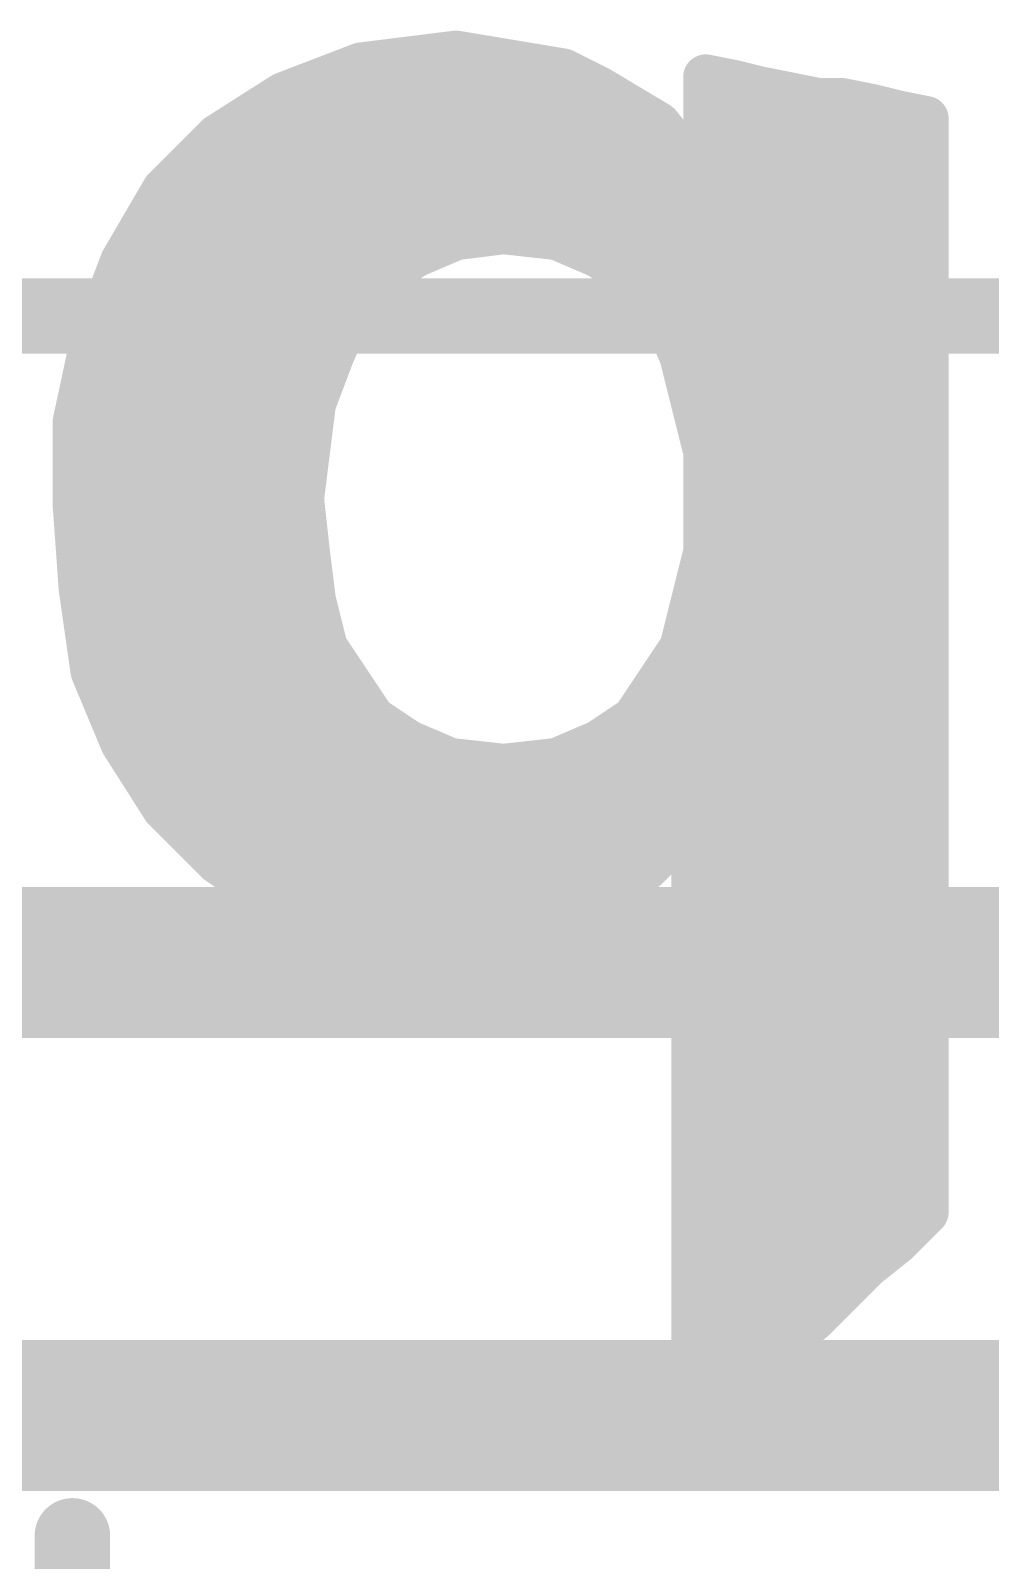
# Model space of a CAD drawing. Extents: x -34 to 73, y -20 to 26.
# Drawn here: x 21.671 to 23.284, y 6.106 to 8.68 of the extents above; entities that cross this region are included whole.
import ezdxf

# ---------------------------------------------------------------- set-up
doc = ezdxf.new("R2010")
doc.units = 0
for name, color, linetype in [('1', 12, 'CONTINUOUS'), ('16', 132, 'CONTINUOUS'), ('21', 41, 'CONTINUOUS'), ('22', 40, 'CONTINUOUS'), ('51', 53, 'CONTINUOUS')]:
    doc.layers.add(name, color=color, linetype=linetype)

msp = doc.modelspace()

# ---------------------------------------------------------------- linework, layer by layer
at = {"layer": '1', "const_width": 0.254}
msp.add_lwpolyline([(26.9161, 7.112), (21.463, 7.112)], dxfattribs=at)
at = {"layer": '16', "const_width": 0.254}
msp.add_lwpolyline([(24.3812, 6.35), (11.192, 6.35)], dxfattribs=at)
at = {"layer": '21', "const_width": 0.127}
msp.add_lwpolyline([(32.94, 8.2), (17.14, 8.2)], dxfattribs=at)
at = {"layer": '21', "const_width": 0.1016}
msp.add_lwpolyline([(21.873, 4.887, 0.7285), (15.973, 4.887)], format="xyb", dxfattribs=at)
at = {"layer": '22'}
for points, const_width in [([(22.386, 8.642), (22.226, 8.622)], 0.0762), ([(22.446, 8.632), (22.386, 8.642)], 0.0762), ([(22.226, 8.622), (22.096, 8.572)], 0.0762), ([(22.1964, 8.6106), (22.5688, 8.6106)], 0.0762), ([(22.506, 8.622), (22.446, 8.632)], 0.0762), ([(22.566, 8.612), (22.506, 8.622)], 0.0762), ([(22.626, 8.582), (22.566, 8.612)], 0.0762), ([(22.856, 8.592), (22.806, 8.602)], 0.0762), ([(22.806, 8.602), (22.806, 8.422)], 0.0762), ([(22.896, 8.582), (22.856, 8.592)], 0.0762), ([(22.096, 8.572), (21.986, 8.502)], 0.0762), ([(22.676, 8.552), (22.626, 8.582)], 0.0762), ([(22.946, 8.572), (22.896, 8.582)], 0.0762), ([(22.996, 8.562), (22.946, 8.572)], 0.0762), ([(23.036, 8.562), (22.996, 8.562)], 0.0762), ([(23.086, 8.552), (23.036, 8.562)], 0.0762), ([(22.0369, 8.5344), (22.7053, 8.5344)], 0.0762), ([(22.726, 8.522), (22.676, 8.552)], 0.0762), ([(22.806, 8.5344), (23.164, 8.5344)], 0.0762), ([(23.126, 8.542), (23.086, 8.552)], 0.0762), ([(23.176, 8.532), (23.126, 8.542)], 0.0762), ([(22.766, 8.472), (22.726, 8.522)], 0.0762), ([(23.176, 6.692), (23.176, 8.532)], 0.0762), ([(21.986, 8.502), (21.896, 8.412)], 0.0762), ([(21.9422, 8.4582), (22.777, 8.4582)], 0.0762), ([(22.806, 8.422), (22.766, 8.472)], 0.0762), ([(22.806, 8.4582), (23.176, 8.4582)], 0.0762), ([(21.896, 8.412), (21.826, 8.292)], 0.0762), ([(21.8785, 8.382), (23.176, 8.382)], 0.0762), ([(22.316, 8.302), (22.386, 8.332)], 0.0762), ([(22.386, 8.332), (22.466, 8.342)], 0.0762), ([(22.466, 8.342), (22.556, 8.332)], 0.0762), ([(22.556, 8.332), (22.626, 8.302)], 0.0762), ([(21.8341, 8.3058), (22.3249, 8.3058)], 0.0762), ([(22.256, 8.262), (22.316, 8.302)], 0.0762), ([(22.6171, 8.3058), (23.176, 8.3058)], 0.0762), ([(22.626, 8.302), (22.686, 8.262)], 0.0762), ([(21.826, 8.292), (21.776, 8.162)], 0.0762), ([(22.206, 8.202), (22.256, 8.262)], 0.0762), ([(22.686, 8.262), (22.736, 8.202)], 0.0762), ([(21.802, 8.2296), (22.229, 8.2296)], 0.0762), ([(22.713, 8.2296), (23.176, 8.2296)], 0.0762), ([(22.176, 8.132), (22.206, 8.202)], 0.0762), ([(22.736, 8.202), (22.766, 8.132)], 0.0762), ([(21.776, 8.162), (21.746, 8.022)], 0.0762), ([(21.7742, 8.1534), (22.1852, 8.1534)], 0.0762), ([(22.7568, 8.1534), (23.176, 8.1534)], 0.0762), ([(22.146, 8.052), (22.176, 8.132)], 0.0762), ([(22.766, 8.132), (22.786, 8.052)], 0.0762), ([(21.7578, 8.0772), (22.1555, 8.0772)], 0.0762), ([(22.7797, 8.0772), (23.176, 8.0772)], 0.0762), ([(22.136, 7.972), (22.146, 8.052)], 0.0762), ([(22.786, 8.052), (22.806, 7.972)], 0.0762), ([(21.746, 8.022), (21.746, 7.882)], 0.0762), ([(21.746, 8.001), (22.1396, 8.001)], 0.0762), ([(22.7988, 8.001), (23.176, 8.001)], 0.0762), ([(22.126, 7.892), (22.136, 7.972)], 0.0762), ([(22.806, 7.972), (22.806, 7.802)], 0.0762), ([(21.746, 7.9248), (22.1301, 7.9248)], 0.0762), ([(22.806, 7.9248), (23.176, 7.9248)], 0.0762), ([(22.126, 7.892), (21.746, 7.882)], 0.0762), ([(21.746, 7.882), (22.126, 7.892)], 0.0762), ([(22.136, 7.802), (22.126, 7.892)], 0.0762), ([(21.746, 7.882), (21.756, 7.742)], 0.0762), ([(21.7484, 7.8486), (22.1308, 7.8486)], 0.0762), ([(22.806, 7.8486), (23.176, 7.8486)], 0.0762), ([(22.146, 7.722), (22.136, 7.802)], 0.0762), ([(22.806, 7.802), (22.786, 7.722)], 0.0762), ([(21.7538, 7.7724), (22.1397, 7.7724)], 0.0762), ([(22.7986, 7.7724), (23.176, 7.7724)], 0.0762), ([(21.756, 7.742), (21.776, 7.602)], 0.0762), ([(22.166, 7.642), (22.146, 7.722)], 0.0762), ([(22.786, 7.722), (22.766, 7.642)], 0.0762), ([(21.7625, 7.6962), (22.1525, 7.6962)], 0.0762), ([(22.7796, 7.6962), (23.176, 7.6962)], 0.0762), ([(21.826, 7.482), (22.166, 7.642)], 0.0762), ([(22.166, 7.642), (21.826, 7.482)], 0.0762), ([(22.206, 7.582), (22.166, 7.642)], 0.0762), ([(22.766, 7.642), (22.726, 7.582)], 0.0762), ([(21.7734, 7.62), (22.1193, 7.62)], 0.0762), ([(22.1193, 7.62), (22.1807, 7.62)], 0.0762), ([(22.7513, 7.62), (23.176, 7.62)], 0.0762), ([(21.776, 7.602), (21.826, 7.482)], 0.0762), ([(22.246, 7.522), (22.206, 7.582)], 0.0762), ([(22.726, 7.582), (22.686, 7.522)], 0.0762), ([(21.8003, 7.5438), (21.9573, 7.5438)], 0.0762), ([(21.9573, 7.5438), (22.2315, 7.5438)], 0.0762), ([(22.7005, 7.5438), (23.176, 7.5438)], 0.0762), ([(22.306, 7.482), (22.246, 7.522)], 0.0762), ([(22.686, 7.522), (22.626, 7.482)], 0.0762), ([(21.826, 7.482), (21.896, 7.372)], 0.0762), ([(22.376, 7.452), (22.306, 7.482)], 0.0762), ([(22.626, 7.482), (22.556, 7.452)], 0.0762), ([(21.8352, 7.4676), (22.3396, 7.4676)], 0.0762), ([(22.5924, 7.4676), (23.176, 7.4676)], 0.0762), ([(22.466, 7.442), (22.376, 7.452)], 0.0762), ([(22.556, 7.452), (22.466, 7.442)], 0.0762), ([(21.8837, 7.3914), (23.176, 7.3914)], 0.0762), ([(21.896, 7.372), (21.986, 7.282)], 0.0762), ([(22.746, 7.312), (22.786, 7.362)], 0.0762), ([(22.786, 7.362), (22.786, 6.342)], 0.0762), ([(21.9528, 7.3152), (22.7486, 7.3152)], 0.0762), ([(22.706, 7.272), (22.746, 7.312)], 0.0762), ([(22.786, 7.3152), (23.176, 7.3152)], 0.0762), ([(21.986, 7.282), (22.086, 7.212)], 0.0762), ([(22.656, 7.232), (22.706, 7.272)], 0.0762), ([(22.0474, 7.239), (22.6648, 7.239)], 0.0762), ([(22.606, 7.202), (22.656, 7.232)], 0.0762), ([(22.786, 7.239), (23.176, 7.239)], 0.0762), ([(22.086, 7.212), (22.216, 7.162)], 0.0762), ([(22.546, 7.182), (22.606, 7.202)], 0.0762), ([(22.486, 7.162), (22.546, 7.182)], 0.0762), ([(22.2139, 7.1628), (22.4884, 7.1628)], 0.0762), ([(22.216, 7.162), (22.366, 7.152)], 0.0762), ([(22.366, 7.152), (22.426, 7.152)], 0.0762), ([(22.426, 7.152), (22.486, 7.162)], 0.0762), ([(22.786, 7.1628), (23.176, 7.1628)], 0.0762), ([(22.786, 7.0866), (23.176, 7.0866)], 0.0762), ([(22.786, 7.0104), (23.176, 7.0104)], 0.0762), ([(22.786, 6.9342), (23.176, 6.9342)], 0.0762), ([(22.786, 6.858), (23.176, 6.858)], 0.0762), ([(22.786, 6.7818), (23.176, 6.7818)], 0.0762), ([(22.786, 6.7056), (23.176, 6.7056)], 0.0762), ([(23.126, 6.642), (23.176, 6.692)], 0.0762), ([(22.786, 6.6294), (23.1103, 6.6294)], 0.0762), ([(23.076, 6.602), (23.126, 6.642)], 0.0762), ([(23.036, 6.562), (23.076, 6.602)], 0.0762), ([(22.786, 6.5532), (23.0272, 6.5532)], 0.0762), ([(22.986, 6.512), (23.036, 6.562)], 0.0762), ([(22.936, 6.472), (22.986, 6.512)], 0.0762), ([(22.786, 6.477), (22.9423, 6.477)], 0.0762), ([(22.886, 6.432), (22.936, 6.472)], 0.0762), ([(22.836, 6.382), (22.886, 6.432)], 0.0762), ([(22.786, 6.4008), (22.8548, 6.4008)], 0.0762), ([(22.786, 6.342), (22.836, 6.382)], 0.0762), ([(21.741, 6.1475), (21.741, 6.0331)], 0.127)]:
    msp.add_lwpolyline(points, dxfattribs=dict(at, const_width=const_width))
for points, const_width in [([(22.3891, 8.6608, 1), (22.3829, 8.6232)], 0.0381), ([(22.3884, 8.6231, 1), (22.3836, 8.6609)], 0.0381), ([(22.1964, 8.6296, 1), (22.1964, 8.5915)], 0.0381), ([(22.2236, 8.6409, 1), (22.2284, 8.6031)], 0.0381), ([(22.2328, 8.6042, 1), (22.2192, 8.6398)], 0.0381), ([(22.4491, 8.6508, 1), (22.4429, 8.6132)], 0.0381), ([(22.4429, 8.6132, 1), (22.4491, 8.6508)], 0.0381), ([(22.5091, 8.6408, 1), (22.5029, 8.6032)], 0.0381), ([(22.5029, 8.6032, 1), (22.5091, 8.6408)], 0.0381), ([(22.5745, 8.629, 1), (22.5575, 8.595)], 0.0381), ([(22.5629, 8.5932, 1), (22.5691, 8.6308)], 0.0381), ([(22.5688, 8.5915, 1), (22.5688, 8.6296)], 0.0381), ([(22.8097, 8.6207, 1), (22.8023, 8.5833)], 0.0381), ([(22.8251, 8.602, 1), (22.787, 8.602)], 0.0381), ([(22.8606, 8.6105, 1), (22.8514, 8.5735)], 0.0381), ([(22.8523, 8.5733, 1), (22.8597, 8.6107)], 0.0381), ([(22.0892, 8.5898, 1), (22.1028, 8.5542)], 0.0381), ([(22.1062, 8.5559, 1), (22.0858, 8.5881)], 0.0381), ([(22.6358, 8.5983, 1), (22.6162, 8.5657)], 0.0381), ([(22.6175, 8.565, 1), (22.6345, 8.599)], 0.0381), ([(22.8997, 8.6007, 1), (22.8923, 8.5633)], 0.0381), ([(22.8914, 8.5635, 1), (22.9006, 8.6005)], 0.0381), ([(22.9497, 8.5907, 1), (22.9423, 8.5533)], 0.0381), ([(22.9423, 8.5533, 1), (22.9497, 8.5907)], 0.0381), ([(22.996, 8.5811, 1), (22.996, 8.543)], 0.0381), ([(22.9923, 8.5433, 1), (22.9997, 8.5807)], 0.0381), ([(23.0397, 8.5807, 1), (23.0323, 8.5433)], 0.0381), ([(23.036, 8.543, 1), (23.036, 8.5811)], 0.0381), ([(22.0369, 8.5534, 1), (22.0369, 8.5153)], 0.0381), ([(22.6858, 8.5683, 1), (22.6662, 8.5357)], 0.0381), ([(22.6662, 8.5357, 1), (22.6858, 8.5683)], 0.0381), ([(22.7053, 8.5153, 1), (22.7053, 8.5534)], 0.0381), ([(22.806, 8.5534, 1), (22.806, 8.5153)], 0.0381), ([(23.0906, 8.5705, 1), (23.0814, 8.5335)], 0.0381), ([(23.0823, 8.5333, 1), (23.0897, 8.5707)], 0.0381), ([(23.1297, 8.5607, 1), (23.1223, 8.5233)], 0.0381), ([(23.1214, 8.5235, 1), (23.1306, 8.5605)], 0.0381), ([(23.164, 8.5153, 1), (23.164, 8.5534)], 0.0381), ([(22.7409, 8.5339, 1), (22.7111, 8.5101)], 0.0381), ([(22.7162, 8.5057, 1), (22.7358, 8.5383)], 0.0381), ([(23.1951, 8.532, 1), (23.157, 8.532)], 0.0381), ([(23.1723, 8.5133, 1), (23.1797, 8.5507)], 0.0381), ([(21.9758, 8.5181, 1), (21.9962, 8.4859)], 0.0381), ([(21.9995, 8.4885, 1), (21.9725, 8.5155)], 0.0381), ([(21.9422, 8.4772, 1), (21.9422, 8.4391)], 0.0381), ([(22.7809, 8.4839, 1), (22.7511, 8.4601)], 0.0381), ([(22.7511, 8.4601, 1), (22.7809, 8.4839)], 0.0381), ([(22.777, 8.4391, 1), (22.777, 8.4772)], 0.0381), ([(22.806, 8.4772, 1), (22.806, 8.4391)], 0.0381), ([(23.176, 8.4391, 1), (23.176, 8.4772)], 0.0381), ([(21.8825, 8.4255, 1), (21.9095, 8.3985)], 0.0381), ([(21.9125, 8.4024, 1), (21.8795, 8.4216)], 0.0381), ([(22.7911, 8.4101, 1), (22.8209, 8.4339)], 0.0381), ([(21.8785, 8.401, 1), (21.8785, 8.3629)], 0.0381), ([(22.787, 8.422, 1), (22.8251, 8.422)], 0.0381), ([(23.176, 8.3629, 1), (23.176, 8.401)], 0.0381), ([(22.3836, 8.3509, 1), (22.3884, 8.3131)], 0.0381), ([(22.3935, 8.3145, 1), (22.3785, 8.3495)], 0.0381), ([(22.4681, 8.3609, 1), (22.4639, 8.3231)], 0.0381), ([(22.4684, 8.3231, 1), (22.4636, 8.3609)], 0.0381), ([(22.5635, 8.3495, 1), (22.5485, 8.3145)], 0.0381), ([(22.5539, 8.3131, 1), (22.5581, 8.3509)], 0.0381), ([(21.8341, 8.3248, 1), (21.8341, 8.2867)], 0.0381), ([(22.3266, 8.2861, 1), (22.3054, 8.3179)], 0.0381), ([(22.3249, 8.2867, 1), (22.3249, 8.3248)], 0.0381), ([(22.6171, 8.3248, 1), (22.6171, 8.2867)], 0.0381), ([(22.6366, 8.3179, 1), (22.6154, 8.2861)], 0.0381), ([(23.176, 8.2867, 1), (23.176, 8.3248)], 0.0381), ([(21.8095, 8.3016, 1), (21.8425, 8.2824)], 0.0381), ([(21.8438, 8.2852, 1), (21.8082, 8.2988)], 0.0381), ([(22.3085, 8.3195, 1), (22.3235, 8.2845)], 0.0381), ([(22.6185, 8.2845, 1), (22.6335, 8.3195)], 0.0381), ([(22.2454, 8.2779, 1), (22.2666, 8.2461)], 0.0381), ([(22.2706, 8.2498, 1), (22.2414, 8.2742)], 0.0381), ([(22.7006, 8.2742, 1), (22.6714, 8.2498)], 0.0381), ([(22.6754, 8.2461, 1), (22.6966, 8.2779)], 0.0381), ([(21.802, 8.2486, 1), (21.802, 8.2105)], 0.0381), ([(22.229, 8.2105, 1), (22.229, 8.2486)], 0.0381), ([(22.713, 8.2486, 1), (22.713, 8.2105)], 0.0381), ([(23.176, 8.2105, 1), (23.176, 8.2486)], 0.0381), ([(22.2235, 8.1945, 1), (22.1885, 8.2095)], 0.0381), ([(22.7535, 8.2095, 1), (22.7185, 8.1945)], 0.0381), ([(22.1914, 8.2142, 1), (22.2206, 8.1898)], 0.0381), ([(22.7214, 8.1898, 1), (22.7506, 8.2142)], 0.0381), ([(21.7742, 8.1724, 1), (21.7742, 8.1343)], 0.0381), ([(21.7582, 8.1688, 1), (21.7938, 8.1552)], 0.0381), ([(21.7946, 8.158, 1), (21.7574, 8.166)], 0.0381), ([(22.1852, 8.1343, 1), (22.1852, 8.1724)], 0.0381), ([(22.7568, 8.1724, 1), (22.7568, 8.1343)], 0.0381), ([(23.176, 8.1343, 1), (23.176, 8.1724)], 0.0381), ([(22.1938, 8.1253, 1), (22.1582, 8.1387)], 0.0381), ([(22.7845, 8.1366, 1), (22.7475, 8.1274)], 0.0381), ([(22.1585, 8.1395, 1), (22.1935, 8.1245)], 0.0381), ([(22.7485, 8.1245, 1), (22.7835, 8.1395)], 0.0381), ([(21.7578, 8.0963, 1), (21.7578, 8.0582)], 0.0381), ([(22.1555, 8.0582, 1), (22.1555, 8.0963)], 0.0381), ([(22.7797, 8.0963, 1), (22.7797, 8.0582)], 0.0381), ([(23.176, 8.0582, 1), (23.176, 8.0963)], 0.0381), ([(22.1649, 8.0496, 1), (22.1271, 8.0544)], 0.0381), ([(22.8045, 8.0566, 1), (22.7675, 8.0474)], 0.0381), ([(21.7651, 8.022, 1), (21.727, 8.022)], 0.0381), ([(22.1282, 8.0587, 1), (22.1638, 8.0453)], 0.0381), ([(22.7675, 8.0474, 1), (22.8045, 8.0566)], 0.0381), ([(21.7274, 8.026, 1), (21.7646, 8.018)], 0.0381), ([(21.746, 8.0201, 1), (21.746, 7.982)], 0.0381), ([(22.1396, 7.982, 1), (22.1396, 8.0201)], 0.0381), ([(22.7988, 8.0201, 1), (22.7988, 7.982)], 0.0381), ([(23.176, 7.982, 1), (23.176, 8.0201)], 0.0381), ([(22.1549, 7.9696, 1), (22.1171, 7.9744)], 0.0381), ([(22.8251, 7.972, 1), (22.787, 7.972)], 0.0381), ([(22.1171, 7.9744, 1), (22.1549, 7.9696)], 0.0381), ([(22.7875, 7.9674, 1), (22.8245, 7.9766)], 0.0381), ([(21.746, 7.9439, 1), (21.746, 7.9058)], 0.0381), ([(22.1301, 7.9058, 1), (22.1301, 7.9439)], 0.0381), ([(22.806, 7.9439, 1), (22.806, 7.9058)], 0.0381), ([(23.176, 7.9058, 1), (23.176, 7.9439)], 0.0381), ([(22.1449, 7.8941, 1), (22.1071, 7.8899)], 0.0381), ([(22.1265, 7.873, 1), (22.1255, 7.911)], 0.0381), ([(22.1265, 7.873, 1), (22.1255, 7.911)], 0.0381), ([(21.765, 7.8834, 1), (21.727, 7.8806)], 0.0381), ([(21.7455, 7.901, 1), (21.7465, 7.863)], 0.0381), ([(21.7455, 7.901, 1), (21.7465, 7.863)], 0.0381), ([(22.1071, 7.8944, 1), (22.1449, 7.8896)], 0.0381), ([(21.727, 7.882, 1), (21.7651, 7.882)], 0.0381), ([(21.7484, 7.8677, 1), (21.7484, 7.8296)], 0.0381), ([(22.1308, 7.8296, 1), (22.1308, 7.8677)], 0.0381), ([(22.806, 7.8677, 1), (22.806, 7.8296)], 0.0381), ([(23.176, 7.8296, 1), (23.176, 7.8677)], 0.0381), ([(22.1549, 7.8044, 1), (22.1171, 7.7996)], 0.0381), ([(22.8245, 7.7974, 1), (22.7875, 7.8066)], 0.0381), ([(21.7538, 7.7915, 1), (21.7538, 7.7534)], 0.0381), ([(22.1171, 7.7999, 1), (22.1549, 7.8041)], 0.0381), ([(22.1397, 7.7534, 1), (22.1397, 7.7915)], 0.0381), ([(22.7986, 7.7915, 1), (22.7986, 7.7534)], 0.0381), ([(22.787, 7.802, 1), (22.8251, 7.802)], 0.0381), ([(23.176, 7.7534, 1), (23.176, 7.7915)], 0.0381), ([(21.7749, 7.7447, 1), (21.7371, 7.7393)], 0.0381), ([(21.737, 7.7406, 1), (21.775, 7.7434)], 0.0381), ([(22.1645, 7.7266, 1), (22.1275, 7.7174)], 0.0381), ([(22.8045, 7.7174, 1), (22.7675, 7.7266)], 0.0381), ([(21.7625, 7.7153, 1), (21.7625, 7.6772)], 0.0381), ([(22.1271, 7.7196, 1), (22.1649, 7.7244)], 0.0381), ([(22.1525, 7.6772, 1), (22.1525, 7.7153)], 0.0381), ([(22.7796, 7.7153, 1), (22.7796, 7.6772)], 0.0381), ([(22.7675, 7.7266, 1), (22.8045, 7.7174)], 0.0381), ([(23.176, 7.6772, 1), (23.176, 7.7153)], 0.0381), ([(22.1819, 7.6526, 1), (22.1501, 7.6314)], 0.0381), ([(22.1741, 7.6248, 1), (22.1579, 7.6592)], 0.0381), ([(22.1741, 7.6248, 1), (22.1579, 7.6592)], 0.0381), ([(22.7819, 7.6314, 1), (22.7501, 7.6526)], 0.0381), ([(21.7734, 7.6391, 1), (21.7734, 7.601)], 0.0381), ([(22.1193, 7.6391, 1), (22.1193, 7.601)], 0.0381), ([(22.1193, 7.601, 1), (22.1193, 7.6391)], 0.0381), ([(22.1475, 7.6374, 1), (22.1845, 7.6466)], 0.0381), ([(22.1807, 7.601, 1), (22.1807, 7.6391)], 0.0381), ([(22.7513, 7.6391, 1), (22.7513, 7.601)], 0.0381), ([(22.7475, 7.6466, 1), (22.7845, 7.6374)], 0.0381), ([(23.176, 7.601, 1), (23.176, 7.6391)], 0.0381), ([(21.7936, 7.6093, 1), (21.7584, 7.5947)], 0.0381), ([(21.7571, 7.5993, 1), (21.7949, 7.6047)], 0.0381), ([(22.2219, 7.5926, 1), (22.1901, 7.5714)], 0.0381), ([(22.7419, 7.5714, 1), (22.7101, 7.5926)], 0.0381), ([(22.1901, 7.5714, 1), (22.2219, 7.5926)], 0.0381), ([(22.7101, 7.5926, 1), (22.7419, 7.5714)], 0.0381), ([(21.8003, 7.5629, 1), (21.8003, 7.5248)], 0.0381), ([(21.9573, 7.5629, 1), (21.9573, 7.5248)], 0.0381), ([(21.9573, 7.5248, 1), (21.9573, 7.5629)], 0.0381), ([(22.2315, 7.5248, 1), (22.2315, 7.5629)], 0.0381), ([(22.7005, 7.5629, 1), (22.7005, 7.5248)], 0.0381), ([(23.176, 7.5248, 1), (23.176, 7.5629)], 0.0381), ([(22.2566, 7.5379, 1), (22.2354, 7.5061)], 0.0381), ([(22.2301, 7.5114, 1), (22.2619, 7.5326)], 0.0381), ([(22.6701, 7.5326, 1), (22.7019, 7.5114)], 0.0381), ([(22.6966, 7.5061, 1), (22.6754, 7.5379)], 0.0381), ([(21.8421, 7.4922, 1), (21.8099, 7.4718)], 0.0381), ([(21.8179, 7.4992, 1), (21.8341, 7.4648)], 0.0381), ([(21.8179, 7.4992, 1), (21.8341, 7.4648)], 0.0381), ([(22.3135, 7.4995, 1), (22.2985, 7.4645)], 0.0381), ([(22.2954, 7.4661, 1), (22.3166, 7.4979)], 0.0381), ([(22.6154, 7.4979, 1), (22.6366, 7.4661)], 0.0381), ([(22.6335, 7.4645, 1), (22.6185, 7.4995)], 0.0381), ([(21.8084, 7.4747, 1), (21.8436, 7.4893)], 0.0381), ([(21.8352, 7.4867, 1), (21.8352, 7.4486)], 0.0381), ([(22.3396, 7.4486, 1), (22.3396, 7.4867)], 0.0381), ([(22.5924, 7.4867, 1), (22.5924, 7.4486)], 0.0381), ([(23.176, 7.4486, 1), (23.176, 7.4867)], 0.0381), ([(22.3781, 7.4709, 1), (22.3739, 7.4331)], 0.0381), ([(22.3685, 7.4345, 1), (22.3835, 7.4695)], 0.0381), ([(22.4639, 7.4609, 1), (22.4681, 7.4231)], 0.0381), ([(22.4639, 7.4231, 1), (22.4681, 7.4609)], 0.0381), ([(22.5485, 7.4695, 1), (22.5635, 7.4345)], 0.0381), ([(22.5581, 7.4331, 1), (22.5539, 7.4709)], 0.0381), ([(21.8837, 7.4104, 1), (21.8837, 7.3723)], 0.0381), ([(23.176, 7.3723, 1), (23.176, 7.4104)], 0.0381), ([(21.9095, 7.3855, 1), (21.8825, 7.3585)], 0.0381), ([(21.8799, 7.3618, 1), (21.9121, 7.3822)], 0.0381), ([(22.8051, 7.362, 1), (22.767, 7.362)], 0.0381), ([(22.8009, 7.3501, 1), (22.7711, 7.3739)], 0.0381), ([(21.9528, 7.3342, 1), (21.9528, 7.2961)], 0.0381), ([(22.7311, 7.3239, 1), (22.7609, 7.3001)], 0.0381), ([(22.7595, 7.2985, 1), (22.7325, 7.3255)], 0.0381), ([(22.7486, 7.2961, 1), (22.7486, 7.3342)], 0.0381), ([(22.786, 7.3342, 1), (22.786, 7.2961)], 0.0381), ([(23.176, 7.2961, 1), (23.176, 7.3342)], 0.0381), ([(21.9969, 7.2976, 1), (21.9751, 7.2664)], 0.0381), ([(21.9725, 7.2685, 1), (21.9995, 7.2955)], 0.0381), ([(22.7179, 7.2571, 1), (22.6941, 7.2869)], 0.0381), ([(22.6925, 7.2855, 1), (22.7195, 7.2585)], 0.0381), ([(22.0474, 7.2581, 1), (22.0474, 7.22)], 0.0381), ([(22.6441, 7.2469, 1), (22.6679, 7.2171)], 0.0381), ([(22.6658, 7.2157, 1), (22.6462, 7.2483)], 0.0381), ([(22.6648, 7.22, 1), (22.6648, 7.2581)], 0.0381), ([(22.786, 7.2581, 1), (22.786, 7.22)], 0.0381), ([(23.176, 7.22, 1), (23.176, 7.2581)], 0.0381), ([(22.0928, 7.2298, 1), (22.0792, 7.1942)], 0.0381), ([(22.0751, 7.1964, 1), (22.0969, 7.2276)], 0.0381), ([(22.5962, 7.2183, 1), (22.6158, 7.1857)], 0.0381), ([(22.612, 7.1839, 1), (22.6, 7.2201)], 0.0381), ([(22.54, 7.2001, 1), (22.552, 7.1639)], 0.0381), ([(22.552, 7.1639, 1), (22.54, 7.2001)], 0.0381), ([(22.2139, 7.1819, 1), (22.2139, 7.1438)], 0.0381), ([(22.2173, 7.181, 1), (22.2147, 7.143)], 0.0381), ([(22.2092, 7.1442, 1), (22.2228, 7.1798)], 0.0381), ([(22.366, 7.1711, 1), (22.366, 7.133)], 0.0381), ([(22.3647, 7.133, 1), (22.3673, 7.171)], 0.0381), ([(22.4229, 7.1708, 1), (22.4291, 7.1332)], 0.0381), ([(22.426, 7.133, 1), (22.426, 7.1711)], 0.0381), ([(22.48, 7.1801, 1), (22.492, 7.1439)], 0.0381), ([(22.4891, 7.1432, 1), (22.4829, 7.1808)], 0.0381), ([(22.4884, 7.1438, 1), (22.4884, 7.1819)], 0.0381), ([(22.786, 7.1819, 1), (22.786, 7.1438)], 0.0381), ([(23.176, 7.1438, 1), (23.176, 7.1819)], 0.0381), ([(22.786, 7.1057, 1), (22.786, 7.0676)], 0.0381), ([(23.176, 7.0676, 1), (23.176, 7.1057)], 0.0381), ([(22.786, 7.0295, 1), (22.786, 6.9914)], 0.0381), ([(23.176, 6.9914, 1), (23.176, 7.0295)], 0.0381), ([(22.786, 6.9533, 1), (22.786, 6.9152)], 0.0381), ([(23.176, 6.9152, 1), (23.176, 6.9533)], 0.0381), ([(22.786, 6.8771, 1), (22.786, 6.839)], 0.0381), ([(23.176, 6.839, 1), (23.176, 6.8771)], 0.0381), ([(22.786, 6.8009, 1), (22.786, 6.7628)], 0.0381), ([(23.176, 6.7628, 1), (23.176, 6.8009)], 0.0381), ([(22.786, 6.7247, 1), (22.786, 6.6866)], 0.0381), ([(23.176, 6.6866, 1), (23.176, 6.7247)], 0.0381), ([(23.1895, 6.6785, 1), (23.1625, 6.7055)], 0.0381), ([(23.157, 6.692, 1), (23.1951, 6.692)], 0.0381), ([(22.786, 6.6485, 1), (22.786, 6.6104)], 0.0381), ([(23.1125, 6.6555, 1), (23.1395, 6.6285)], 0.0381), ([(23.1103, 6.6104, 1), (23.1103, 6.6485)], 0.0381), ([(23.1379, 6.6271, 1), (23.1141, 6.6569)], 0.0381), ([(23.0641, 6.6169, 1), (23.0879, 6.5871)], 0.0381), ([(23.0895, 6.5885, 1), (23.0625, 6.6155)], 0.0381), ([(22.786, 6.5723, 1), (22.786, 6.5342)], 0.0381), ([(23.0225, 6.5755, 1), (23.0495, 6.5485)], 0.0381), ([(23.0495, 6.5485, 1), (23.0225, 6.5755)], 0.0381), ([(23.0272, 6.5342, 1), (23.0272, 6.5723)], 0.0381), ([(22.9725, 6.5255, 1), (22.9995, 6.4985)], 0.0381), ([(22.9979, 6.4971, 1), (22.9741, 6.5269)], 0.0381), ([(22.786, 6.4961, 1), (22.786, 6.458)], 0.0381), ([(22.9423, 6.458, 1), (22.9423, 6.4961)], 0.0381), ([(22.9241, 6.4869, 1), (22.9479, 6.4571)], 0.0381), ([(22.9479, 6.4571, 1), (22.9241, 6.4869)], 0.0381), ([(22.8741, 6.4469, 1), (22.8979, 6.4171)], 0.0381), ([(22.8995, 6.4185, 1), (22.8725, 6.4455)], 0.0381), ([(22.786, 6.4199, 1), (22.786, 6.3818)], 0.0381), ([(22.8548, 6.3818, 1), (22.8548, 6.4199)], 0.0381), ([(22.8225, 6.3955, 1), (22.8495, 6.3685)], 0.0381), ([(22.8479, 6.3671, 1), (22.8241, 6.3969)], 0.0381), ([(22.7741, 6.3569, 1), (22.7979, 6.3271)], 0.0381), ([(22.767, 6.342, 1), (22.8051, 6.342)], 0.0381), ([(21.7728, 6.1475, 1), (21.7093, 6.1475)], 0.0635)]:
    msp.add_lwpolyline(points, format="xyb", dxfattribs=dict(at, const_width=const_width))
at = {"layer": '51', "const_width": 0.1016}
msp.add_lwpolyline([(18.923, 0.837, 1), (18.923, 7.037, 1), (18.923, 0.837)], format="xyb", dxfattribs=at)

doc.saveas('drawing.dxf')
